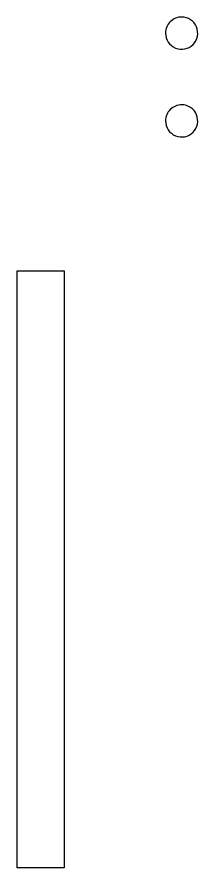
# Model space of a CAD drawing. Extents: x 2 to 1062, y -1547 to 574.
# Drawn here: x 522 to 736, y -1547 to -549 of the extents above; entities that cross this region are included whole.
import ezdxf

# ---------------------------------------------------------------- set-up
doc = ezdxf.new("R2010")
doc.units = 0
doc.layers.get('0').update_dxf_attribs({"linetype": 'CONTINUOUS'})

msp = doc.modelspace()

# ---------------------------------------------------------------- linework, layer by layer
at = {"color": 1}
for points in [[(696.434223, -568.204999)], [(696.434223, -671.150023)], [(577.600472, -846.916498), (577.600472, -1547.362655), (522.209555, -1547.362655), (522.209555, -846.916498)]]:
    msp.add_lwpolyline(points, close=True, dxfattribs=at)
for points in [[(701.969217, -554.842339), (698.42522, -558.386337), (696.434223, -563.19303), (696.434223, -568.204999)], [(715.331873, -549.307344), (710.319905, -549.307344), (705.513214, -551.298341), (701.969217, -554.842339)], [(732.791025, -560.97318), (729.866028, -553.91161), (722.975259, -549.307344), (715.331873, -549.307344)], [(696.434223, -568.204999), (696.434223, -575.848387), (701.038488, -582.739158), (708.100056, -585.664156)], [(728.69453, -581.56766), (734.09922, -576.162968), (735.716022, -568.03475), (732.791025, -560.97318)], [(708.100056, -585.664156), (715.161624, -588.589154), (723.28984, -586.972351), (728.69453, -581.56766)], [(701.969217, -657.787363), (698.42522, -661.331361), (696.434223, -666.138053), (696.434223, -671.150023)], [(715.331873, -652.252368), (710.319905, -652.252368), (705.513214, -654.243365), (701.969217, -657.787363)], [(732.791025, -663.918203), (729.866028, -656.856634), (722.975259, -652.252368), (715.331873, -652.252368)], [(728.69453, -684.512683), (734.09922, -679.107992), (735.716022, -670.979773), (732.791025, -663.918203)], [(696.434223, -671.150023), (696.434223, -678.793411), (701.038488, -685.684182), (708.100056, -688.60918)], [(708.100056, -688.60918), (715.161624, -691.534178), (723.28984, -689.917375), (728.69453, -684.512683)]]:
    msp.add_open_spline(points, degree=3, dxfattribs=at)

doc.saveas('drawing.dxf')
